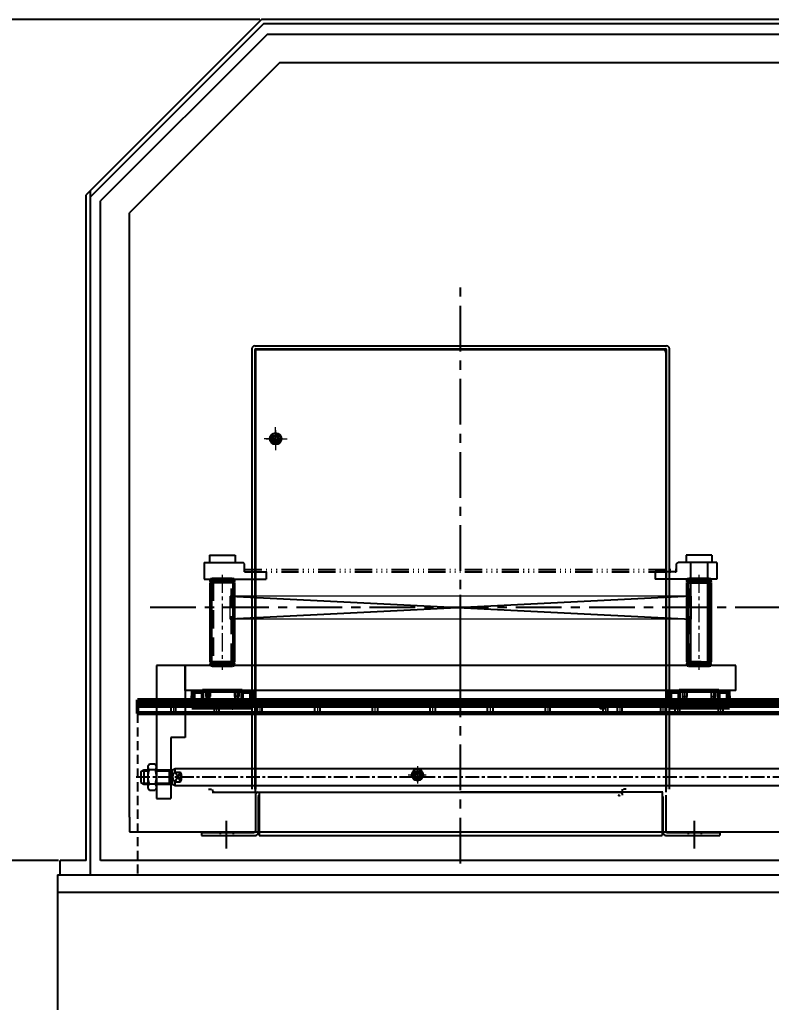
# Model space of a CAD drawing. Header units: millimetres. Extents: x 30636 to 38225, y -21023 to -5848.
# Drawn here: x 34187 to 34709, y -8887 to -8204 of the extents above; entities that cross this region are included whole.
import ezdxf

# ---------------------------------------------------------------- set-up
doc = ezdxf.new("R2010")
doc.units = ezdxf.units.MM
for name, pattern in [('ACAD_ISO14W100', [25.5, 12, -3, 0.5, -3, 0.5, -3, 0.5, -3]), ('CENTER', [50.8, 31.75, -6.35, 6.35, -6.35]), ('CENTERX2', [20.32, 12.7, -2.54, 2.54, -2.54]), ('DASHED', [19.05, 12.7, -6.35]), ('DASHED2', [9.525, 6.35, -3.175]), ('HIDDENX2', [0.75, 0.5, -0.25]), ('SLD-실선', [0]), ('SLD-일점쇄선(중심선)', [19.05, 15.24, -1.27, 1.27, -1.27])]:
    doc.linetypes.add(name, pattern=pattern)
for name, color, linetype in [('1', 1, 'CENTER'), ('6', 1, 'Continuous'), ('THIN', 3, 'Continuous'), ('TITLE', 7, 'Continuous'), ('도면층1', 3, 'Continuous'), ('외형선', 7, 'Continuous'), ('중심선', 1, 'CENTERX2')]:
    doc.layers.add(name, color=color, linetype=linetype)
for name, color, linetype, lineweight in [('AM_4', 3, 'Continuous', 25), ('attrib', 2, 'Continuous', 35), ('CENTER', 1, 'CENTERX2', 0), ('hidden', 3, 'DASHED', 25), ('thread', 3, 'Continuous', 25), ('vis', 1, 'Continuous', 50)]:
    doc.layers.add(name, color=color, linetype=linetype, lineweight=lineweight)
doc.styles.add('ADESK1', font='simplex.shx')
doc.styles.get("Standard").update_dxf_attribs({"font": 'arial.ttf', "oblique": 15, "height": 10})
doc.dimstyles.new('ISO-25', dxfattribs={"dimtxt": 10, "dimasz": 2.5, "dimexe": 1.25, "dimexo": 0.625, "dimtad": 1, "dimtxsty": 'Standard', "dimcen": 2.5, "dimclrd": 1, "dimclre": 1, "dimclrt": 1, "dimadec": 0, "dimazin": 0, "dimtfac": 1, "dimtmove": 0, "dimatfit": 3, "dimfxl": 1, "dimtfillclr": 1, "dimarcsym": 0})

# ---------------------------------------------------------------- blocks, each defined once
blk = doc.blocks.new('SDAF09 7SDFSAD F')
for p, q in [((890.17, 1927.87), (888.14, 1924.37)), ((894.21, 1927.87), (890.17, 1927.87)), ((896.23, 1924.37), (894.21, 1927.87)), ((888.14, 1924.37), (890.17, 1920.87)), ((890.17, 1920.87), (894.21, 1920.87)), ((894.21, 1920.87), (896.23, 1924.37))]:
    blk.add_line(p, q)
blk.add_circle((892.19, 1924.37), 1.62)
at = {"layer": 'CENTER'}
for p, q in [((892.19, 1930.37), (892.19, 1918.37)), ((885.64, 1924.37), (898.73, 1924.37))]:
    blk.add_line(p, q, dxfattribs=at)
blk.add_circle((892.19, 1924.37), 3.05, dxfattribs=at)
at = {"layer": 'THIN'}
blk.add_arc((892.19, 1924.37), 2, 255, 165, dxfattribs=at)
blk = doc.blocks.new('SW_CENTERMARKSYMBOL_6')
at = {"layer": '중심선', "color": 0, "linetype": 'CENTERX2', "lineweight": 18}
for p, q in [((0, 2), (0, 8)), ((-2, 0), (-8, 0)), ((0, 0), (-1, 0)), ((0, 0), (0, 1)), ((0, 0), (0, -1)), ((0, 0), (1, 0)), ((2, 0), (8, 0)), ((0, -2), (0, -8))]:
    blk.add_line(p, q, dxfattribs=at)
blk = doc.blocks.new('SW_CENTERMARKSYMBOL_8')
at = {"layer": '중심선', "color": 0, "linetype": 'SLD-일점쇄선(중심선)', "lineweight": 18}
for p, q in [((-2, 0), (-3.5, 0)), ((0, 0), (-1, 0)), ((0, 2), (0, 3.5)), ((0, 0), (0, 1)), ((0, 0), (0, -1)), ((0, 0), (1, 0)), ((2, 0), (3.5, 0)), ((0, -2), (0, -3.5))]:
    blk.add_line(p, q, dxfattribs=at)
blk = doc.blocks.new('5_UTT16_60_LKC_0_in_UTT16_60_LKC_900')
at = {"layer": 'AM_4'}
for p, q in [((78.4, 79.86), (62.4, 79.86)), ((78.4, 24.94), (62.4, 24.94))]:
    blk.add_line(p, q, dxfattribs=at)
at = {"layer": 'CENTER'}
for p, q in [((63.25, 80.66), (63.25, 82.44)), ((70.4, 85.4), (70.4, 19.4)), ((77.55, 80.66), (77.55, 82.44)), ((62.36, 81.55), (64.14, 81.55)), ((70.8, 79.26), (70.43, 81.39)), ((76.66, 81.55), (78.44, 81.55)), ((62.36, 23.25), (64.14, 23.25)), ((63.25, 22.36), (63.25, 24.14)), ((70.8, 25.54), (70.43, 23.41)), ((76.66, 23.25), (78.44, 23.25)), ((77.55, 22.36), (77.55, 24.14))]:
    blk.add_line(p, q, dxfattribs=at)
at = {"layer": 'hidden'}
for p, q in [((77.4, 82.39), (67.89, 80.71)), ((67.89, 80.71), (63.25, 80.71)), ((77.55, 80.7), (63.25, 80.7)), ((64.1, 79.85), (64.1, 24.95)), ((76.7, 79.85), (64.1, 79.85)), ((68.02, 80.71), (67.96, 80.71)), ((68.08, 80.7), (68.02, 80.71)), ((76.7, 24.95), (76.7, 79.85)), ((77.61, 80.7), (77.65, 80.7)), ((63.16, 24.09), (77.64, 24.09)), ((77.55, 24.1), (63.25, 24.1)), ((76.7, 24.95), (64.1, 24.95)), ((77.64, 24.09), (77.65, 24.1))]:
    blk.add_line(p, q, dxfattribs=at)
for points in [[(67.91, 80.71), (67.91, 80.71), (67.95, 80.72), (68.04, 80.73), (68.23, 80.76), (68.57, 80.79), (68.9, 80.83), (69.53, 80.89), (70.16, 80.95), (70.72, 81.01), (71.29, 81.06), (71.85, 81.11), (72.41, 81.16), (72.91, 81.21), (73.39, 81.25), (73.87, 81.3), (74.31, 81.34), (74.72, 81.37), (75.1, 81.41), (75.45, 81.44), (75.76, 81.47), (75.98, 81.49), (76.17, 81.5), (76.33, 81.52), (76.47, 81.53), (76.57, 81.54), (76.63, 81.54), (76.67, 81.55), (76.68, 81.55), (76.69, 81.55), (76.7, 81.55), (76.7, 81.55)], [(77.61, 80.7), (77.6, 80.7), (77.54, 80.69), (77.43, 80.67), (77.35, 80.66), (77.27, 80.65), (77.16, 80.64), (77.05, 80.63), (76.92, 80.62), (76.77, 80.61), (76.63, 80.59), (76.47, 80.58), (76.29, 80.56), (76.11, 80.55), (75.92, 80.53), (75.71, 80.51), (75.49, 80.49), (75.26, 80.48), (74.8, 80.44), (74.31, 80.4), (74.05, 80.39), (73.78, 80.37), (73.51, 80.35), (73.22, 80.34), (72.66, 80.31), (72.37, 80.3), (72.08, 80.28), (71.78, 80.28), (71.48, 80.27), (71.17, 80.27), (70.86, 80.27), (70.56, 80.28), (70.27, 80.29), (69.98, 80.31), (69.68, 80.34), (69.47, 80.37), (69.26, 80.4), (69.06, 80.44), (68.86, 80.49), (68.71, 80.54), (68.56, 80.58), (68.43, 80.62), (68.3, 80.66), (68.12, 80.7), (68.08, 80.7)], [(77.64, 80.7), (77.64, 80.7), (77.63, 80.7), (77.61, 80.7)], [(67.91, 24.09), (67.91, 24.09), (67.95, 24.08), (68.04, 24.07), (68.23, 24.04), (68.57, 24.01), (68.9, 23.97), (69.53, 23.91), (70.16, 23.85), (70.72, 23.79), (71.29, 23.74), (71.85, 23.69), (72.41, 23.64), (72.91, 23.59), (73.39, 23.55), (73.87, 23.5), (74.31, 23.46), (74.72, 23.43), (75.1, 23.39), (75.45, 23.36), (75.76, 23.33), (75.98, 23.31), (76.17, 23.3), (76.33, 23.28), (76.47, 23.27), (76.57, 23.26), (76.63, 23.26), (76.67, 23.25), (76.68, 23.25), (76.69, 23.25), (76.7, 23.25), (76.7, 23.25)], [(77.64, 24.09), (77.64, 24.1), (77.63, 24.1), (77.61, 24.1)]]:
    blk.add_lwpolyline(points, dxfattribs=at)
for centre, start, end in [((63.25, 81.55), 270, 90), ((77.55, 81.55), 90, 270), ((63.25, 79.86), 90, 96.21765), ((63.25, 79.85), 0, 90), ((77.55, 79.85), 90, 180), ((63.25, 24.95), 270, 360), ((63.25, 23.25), 81.20259, 90), ((77.55, 24.95), 180, 270), ((77.55, 23.25), 90, 260), ((77.55, 23.25), 80, 83.78235)]:
    blk.add_arc(centre, 0.85, start, end, dxfattribs=at)
at = {"layer": 'vis'}
for p, q in [((77.55, 82.4), (63.25, 82.4)), ((62.4, 79.86), (62.4, 24.94)), ((63.16, 80.7), (77.64, 80.7)), ((77.65, 80.7), (77.7, 80.71)), ((78.4, 24.94), (78.4, 79.86)), ((67.96, 24.09), (63.25, 24.09)), ((63.25, 22.4), (77.55, 22.4)), ((67.91, 24.09), (77.4, 22.41)), ((77.7, 24.09), (77.61, 24.1))]:
    blk.add_line(p, q, dxfattribs=at)
blk.add_lwpolyline([(77.61, 24.1), (77.6, 24.1), (77.54, 24.11), (77.43, 24.13), (77.35, 24.14), (77.27, 24.15), (77.16, 24.16), (77.05, 24.17), (76.92, 24.18), (76.77, 24.19), (76.63, 24.21), (76.47, 24.22), (76.29, 24.24), (76.11, 24.25), (75.92, 24.27), (75.71, 24.29), (75.49, 24.31), (75.26, 24.32), (74.8, 24.36), (74.31, 24.4), (74.05, 24.41), (73.78, 24.43), (73.51, 24.45), (73.22, 24.46), (72.66, 24.49), (72.37, 24.5), (72.08, 24.52), (71.78, 24.52), (71.48, 24.53), (71.17, 24.53), (70.86, 24.53), (70.56, 24.52), (70.27, 24.51), (69.98, 24.49), (69.68, 24.46), (69.47, 24.43), (69.16, 24.38), (68.86, 24.31), (68.71, 24.26), (68.56, 24.22), (68.43, 24.18), (68.3, 24.14), (68.12, 24.1), (67.96, 24.09)], dxfattribs=at)
for centre, start, end in [((63.25, 81.55), 90, 263.78235), ((77.55, 81.55), 276.21765, 90), ((63.25, 79.86), 96.21765, 180), ((77.55, 79.86), 0, 83.78235), ((63.25, 24.94), 180, 270), ((63.25, 23.25), 96.21765, 81.20259), ((77.55, 23.25), 260, 80), ((77.55, 24.94), 276.65867, 360)]:
    blk.add_arc(centre, 0.85, start, end, dxfattribs=at)
at = {"layer": 'attrib'}
for tag, p, flags in [('TS', (83.44, 81.9), 8), ('CATALOG', (83.44, 82.9), 8), ('NB', (83.44, 85.4), 8), ('NN', (83.44, 84.9), 8), ('NT', (83.44, 84.4), 8), ('NBSYN', (83.44, 83.9), 8), ('LINA', (83.44, 83.4), 8), ('PN', (83.44, 82.4), 8), ('ALT', (83.44, 75.4), 8), ('SC', (83.44, 80.9), 8), ('STC', (83.44, 80.4), 8), ('SL', (83.44, 77.4), 8), ('COMPANY', (83.44, 74.9), 8), ('MAT', (83.44, 81.4), 8), ('D', (83.44, 79.9), 8), ('DTOL', (83.44, 79.4), 8), ('L', (83.44, 78.9), 8), ('LTOL', (83.44, 78.4), 8), ('DD', (83.44, 77.9), 8), ('F', (83.44, 76.9), 8), ('LO', (83.44, 76.4), 8), ('FA', (83.44, 75.9), 8), ('PSOL_0', (83.44, 74.4), 9), ('PSOL_1', (83.44, 73.9), 9), ('PSOL_2', (83.44, 73.4), 9), ('PSOL_3', (83.44, 72.9), 9), ('PSOL_4', (83.44, 72.4), 9), ('PSOL_5', (83.44, 71.9), 9), ('PSOL_6', (83.44, 71.4), 9), ('PSOL_7', (83.44, 70.9), 9)]:
    blk.add_attdef(tag, p, '', height=0.5, dxfattribs=dict(at, flags=flags))
blk = doc.blocks.new('7_SSEBZ16_b_0_in_SSEBZ16G_630_900')
at = {"layer": 'AM_4'}
for p, q in [((1334.3, 891.13), (1333.8, 891.13)), ((1334.3, 890.76), (1333.8, 890.76)), ((1334.3, 889.64), (1333.8, 889.64)), ((1334.3, 889.35), (1333.8, 889.35)), ((1334.3, 888.65), (1333.8, 888.65)), ((1334.3, 888.36), (1333.8, 888.36)), ((1375.7, 891.13), (1376.2, 891.13)), ((1375.7, 890.76), (1376.2, 890.76)), ((1375.7, 889.64), (1376.2, 889.64)), ((1375.7, 889.35), (1376.2, 889.35)), ((1375.7, 888.65), (1376.2, 888.65)), ((1375.7, 888.36), (1376.2, 888.36)), ((1334.3, 887.24), (1333.8, 887.24)), ((1375.7, 887.24), (1376.2, 887.24))]:
    blk.add_line(p, q, dxfattribs=at)
at = {"layer": 'CENTER'}
for p, q in [((1345, 898.39), (1345, 889.9)), ((1365, 898.39), (1365, 889.9)), ((1334.07, 892.8), (1334.73, 892.8)), ((1375.27, 892.8), (1375.93, 892.8))]:
    blk.add_line(p, q, dxfattribs=at)
at = {"layer": 'hidden'}
for p, q in [((1334.3, 891.3), (1334.3, 894.3)), ((1341.3, 897.55), (1368.7, 897.55)), ((1343.5, 898), (1343.77, 897.73)), ((1343.77, 897.73), (1343.77, 891)), ((1346.23, 897.73), (1343.77, 897.73)), ((1346.23, 897.73), (1346.5, 898)), ((1346.23, 891), (1346.23, 897.73)), ((1363.5, 898), (1363.77, 897.73)), ((1363.77, 897.73), (1363.77, 891)), ((1366.23, 897.73), (1363.77, 897.73)), ((1366.23, 897.73), (1366.5, 898)), ((1366.23, 891), (1366.23, 897.73)), ((1375.7, 894.3), (1375.7, 891.3)), ((1333.8, 891.5), (1341.25, 891.5)), ((1333.8, 891.2), (1341.25, 891.2)), ((1333.8, 890.72), (1341.25, 890.72)), ((1333.8, 890.4), (1341.25, 890.4)), ((1333.8, 889.6), (1341.25, 889.6)), ((1333.8, 888.4), (1341.25, 888.4)), ((1333.8, 887.6), (1341.25, 887.6)), ((1334.3, 892.73), (1334.1, 892.73)), ((1341.25, 891.55), (1341.3, 891.55)), ((1341.25, 891.55), (1341.25, 886.1)), ((1341.25, 891.25), (1341.3, 891.25)), ((1341.25, 890.67), (1341.3, 890.67)), ((1341.25, 890.38), (1341.3, 890.38)), ((1341.25, 889.55), (1341.3, 889.55)), ((1341.25, 888.45), (1341.3, 888.45)), ((1341.25, 887.62), (1341.3, 887.62)), ((1341.25, 887.33), (1341.3, 887.33)), ((1341.3, 891.5), (1368.7, 891.5)), ((1341.3, 891.2), (1368.7, 891.2)), ((1341.3, 890.72), (1368.7, 890.72)), ((1341.3, 890.4), (1368.7, 890.4)), ((1341.3, 889.6), (1368.7, 889.6)), ((1341.3, 888.4), (1368.7, 888.4)), ((1341.3, 887.6), (1368.7, 887.6)), ((1346.23, 891), (1343.77, 891)), ((1343.77, 891), (1345, 890.29)), ((1345, 890.29), (1346.23, 891)), ((1363.77, 891), (1365, 890.29)), ((1366.23, 891), (1363.77, 891)), ((1365, 890.29), (1366.23, 891)), ((1368.75, 891.55), (1368.7, 891.55)), ((1368.75, 891.25), (1368.7, 891.25)), ((1368.75, 890.67), (1368.7, 890.67)), ((1368.75, 890.38), (1368.7, 890.38)), ((1368.75, 889.55), (1368.7, 889.55)), ((1368.75, 888.45), (1368.7, 888.45)), ((1368.75, 887.62), (1368.7, 887.62)), ((1368.75, 887.33), (1368.7, 887.33)), ((1368.75, 891.55), (1368.75, 886.1)), ((1368.75, 891.5), (1376.2, 891.5)), ((1368.75, 891.2), (1376.2, 891.2)), ((1368.75, 890.72), (1376.2, 890.72)), ((1368.75, 890.4), (1376.2, 890.4)), ((1368.75, 889.6), (1376.2, 889.6)), ((1368.75, 888.4), (1376.2, 888.4)), ((1368.75, 887.6), (1376.2, 887.6)), ((1375.7, 892.73), (1375.9, 892.73)), ((1333.8, 887.28), (1341.25, 887.28)), ((1341.3, 887.28), (1368.7, 887.28)), ((1341.3, 886.1), (1368.7, 886.1)), ((1368.75, 887.28), (1376.2, 887.28))]:
    blk.add_line(p, q, dxfattribs=at)
at = {"layer": 'thread'}
for p, q in [((1343.5, 898), (1343.5, 894)), ((1346.5, 898), (1346.5, 894)), ((1363.5, 898), (1363.5, 894)), ((1366.5, 898), (1366.5, 894)), ((1346.5, 894), (1343.5, 894)), ((1366.5, 894), (1363.5, 894))]:
    blk.add_line(p, q, dxfattribs=at)
at = {"layer": 'vis'}
for p, q in [((1334.7, 894.3), (1334.1, 894.3)), ((1334.1, 894.3), (1334.1, 891.3)), ((1334.3, 897.4), (1334.3, 894.3)), ((1335.3, 897.4), (1334.3, 897.4)), ((1335.3, 896.9), (1334.3, 896.9)), ((1335.3, 894.6), (1334.3, 894.6)), ((1334.7, 891), (1334.7, 894.6)), ((1335.3, 886.1), (1335.3, 897.5)), ((1374.7, 897.5), (1335.3, 897.5)), ((1335.3, 897), (1341.3, 897)), ((1341.3, 898), (1368.7, 898)), ((1341.3, 886), (1341.3, 898)), ((1368.7, 886), (1368.7, 898)), ((1374.7, 897), (1368.7, 897)), ((1374.7, 897.5), (1374.7, 886.1)), ((1374.7, 897.4), (1375.7, 897.4)), ((1374.7, 896.9), (1375.7, 896.9)), ((1374.7, 894.6), (1375.7, 894.6)), ((1375.3, 891), (1375.3, 894.6)), ((1375.9, 894.3), (1375.3, 894.3)), ((1375.7, 894.3), (1375.7, 897.4)), ((1375.9, 894.3), (1375.9, 891.3)), ((1334.1, 892.73), (1333.8, 892.73)), ((1333.8, 886.1), (1333.8, 892.73)), ((1334.1, 891.3), (1334.7, 891.3)), ((1334.3, 891.3), (1334.3, 886.1)), ((1335.3, 891), (1334.3, 891)), ((1374.7, 891), (1375.7, 891)), ((1375.3, 891.3), (1375.9, 891.3)), ((1375.7, 886.1), (1375.7, 891.3)), ((1375.9, 892.73), (1376.2, 892.73)), ((1376.2, 886.1), (1376.2, 892.73)), ((1333.8, 886.1), (1341.3, 886.1)), ((1341.3, 886.6), (1334.3, 886.6)), ((1341.3, 886.5), (1368.7, 886.5)), ((1341.3, 886), (1368.7, 886)), ((1368.7, 886.6), (1375.7, 886.6)), ((1376.2, 886.1), (1368.7, 886.1))]:
    blk.add_line(p, q, dxfattribs=at)
at = {"layer": 'attrib'}
for tag, p, flags in [('CATALOG', (1381.2, 895.89), 8), ('NB', (1381.2, 898.39), 8), ('NN', (1381.2, 897.89), 8), ('NT', (1381.2, 897.39), 8), ('NBSYN', (1381.2, 896.89), 8), ('LINA', (1381.2, 896.39), 8), ('PN', (1381.2, 895.39), 8), ('H', (1381.2, 894.89), 8), ('MAT', (1381.2, 894.39), 8), ('MX', (1381.2, 893.89), 8), ('W', (1381.2, 893.39), 8), ('W1', (1381.2, 888.39), 8), ('W2', (1381.2, 887.89), 8), ('SLL', (1381.2, 891.39), 8), ('S', (1381.2, 890.89), 8), ('C', (1381.2, 891.89), 8), ('CBB', (1381.2, 888.89), 8), ('CAA', (1381.2, 886.89), 8), ('L1', (1381.2, 892.89), 8), ('B', (1381.2, 892.39), 8), ('LL', (1381.2, 890.39), 8), ('L2', (1381.2, 889.89), 8), ('K', (1381.2, 889.39), 8), ('H1', (1381.2, 887.39), 8), ('VA1', (1381.2, 884.39), 8), ('WA1', (1381.2, 883.39), 8), ('WA2', (1381.2, 882.89), 8), ('G', (1381.2, 885.89), 8), ('CA1', (1381.2, 885.39), 8), ('CA2', (1381.2, 884.89), 8), ('F', (1381.2, 886.39), 8), ('HA1', (1381.2, 883.89), 8), ('RA1', (1381.2, 882.39), 8), ('HA2', (1381.2, 881.89), 8), ('POIA1', (1381.2, 881.39), 8), ('BHA1', (1381.2, 880.89), 8), ('BHA2', (1381.2, 880.39), 8), ('BHA3', (1381.2, 879.89), 8), ('BHA5', (1381.2, 879.39), 8), ('BHA6', (1381.2, 878.89), 8), ('BHA7', (1381.2, 878.39), 8), ('BHA8', (1381.2, 877.89), 8), ('BVA1', (1381.2, 877.39), 8), ('BVA3', (1381.2, 876.89), 8), ('BVA4', (1381.2, 876.39), 8), ('BVA5', (1381.2, 875.89), 8), ('BVA6', (1381.2, 875.39), 8), ('BCA1', (1381.2, 874.89), 8), ('BCA2H', (1381.2, 874.39), 8), ('BCA2V', (1381.2, 873.89), 8), ('BRA1', (1381.2, 873.39), 8), ('BRA2', (1381.2, 872.89), 8), ('BDA1', (1381.2, 872.39), 8), ('BHB1', (1381.2, 871.89), 8), ('BHB2', (1381.2, 871.39), 8), ('BVB1', (1381.2, 870.89), 8), ('BVB2', (1381.2, 870.39), 8), ('BRB1', (1381.2, 869.89), 8), ('BRB2', (1381.2, 869.39), 8), ('BRB3', (1381.2, 868.89), 8), ('BHC1', (1381.2, 868.39), 8), ('BHC2', (1381.2, 867.89), 8), ('BHC3', (1381.2, 867.39), 8), ('BHC4', (1381.2, 866.89), 8), ('BHC5', (1381.2, 866.39), 8), ('COMPANY', (1381.2, 865.39), 8), ('MD', (1381.2, 865.89), 8), ('PSOL_0', (1381.2, 864.89), 9), ('PSOL_1', (1381.2, 864.39), 9), ('PSOL_2', (1381.2, 863.89), 9), ('PSOL_3', (1381.2, 863.39), 9), ('PSOL_4', (1381.2, 862.89), 9)]:
    blk.add_attdef(tag, p, '', height=0.5, dxfattribs=dict(at, flags=flags))
blk = doc.blocks.new('*D1139')
at = {"color": 1, "lineweight": -2, "transparency": 16777216}
for p, q in [((34353.76, -8203.98), (34070.17, -8203.98)), ((34072.67, -8208.98), (34072.67, -8782.98)), ((34214, -8787.98), (34070.17, -8787.98))]:
    blk.add_line(p, q, dxfattribs=at)
at = {"color": 1, "transparency": 16777216}
for points in [[(34071.84, -8208.98), (34073.51, -8208.98), (34072.67, -8203.98)], [(34071.84, -8782.98), (34073.51, -8782.98), (34072.67, -8787.98)]]:
    blk.add_solid(points, dxfattribs=at)
at = {"layer": 'Defpoints', "color": 0, "transparency": 16777216}
for p in [(34355.01, -8203.98), (34072.67, -8787.98), (34215.25, -8787.98)]:
    blk.add_point(p, dxfattribs=at)
at = {"color": 1, "transparency": 16777216, "insert": (34061.42, -8495.98), "char_height": 20, "attachment_point": 5, "rotation": 90, "style": 'ADESK1'}
blk.add_mtext('584', dxfattribs=at)

msp = doc.modelspace()

# ---------------------------------------------------------------- linework, layer by layer
at = {"color": 5}
for p, q in [((34355.0053, -8203.98138), (34233.24794, -8325.73874)), ((34356.24794, -8206.98138), (34236.24794, -8326.98138)), ((35271.49058, -8203.98138), (34355.0053, -8203.98138)), ((35270.24794, -8206.98138), (34356.24794, -8206.98138)), ((34367.43171, -8233.98138), (34270.31901, -8331.09408)), ((34377.43171, -8233.98138), (34367.43171, -8233.98138)), ((34753.24794, -8233.98138), (34377.43171, -8233.98138)), ((34233.24794, -8787.98136), (34233.24794, -8325.73874)), ((34236.24794, -8797.98136), (34236.24794, -8322.73874)), ((34270.31901, -8331.09408), (34263.24794, -8338.16515)), ((34263.24794, -8757.98136), (34263.24794, -8338.16515)), ((34263.24794, -8757.98136), (34263.24794, -8767.98136)), ((34263.24794, -8767.98136), (34753.24794, -8767.98136)), ((34233.24794, -8787.98136), (34215.24794, -8787.98136)), ((34215.24794, -8797.98136), (34215.24794, -8787.98136))]:
    msp.add_line(p, q, dxfattribs=at)
at = {"color": 4}
for p, q in [((34359.14744, -8213.98138), (34243.24794, -8329.88087)), ((34359.14744, -8213.98138), (34803.24794, -8213.98138)), ((34243.24794, -8787.98136), (34243.24794, -8329.88087)), ((34315.24794, -8580.98138), (34342.24794, -8580.98138)), ((34315.24794, -8580.98138), (34315.24794, -8592.48138)), ((34323.24794, -8580.98138), (34342.24794, -8580.98138)), ((34323.24794, -8580.98138), (34342.24794, -8580.98138)), ((34343.24794, -8581.98138), (34342.24794, -8580.98138)), ((34343.24794, -8587.48138), (34343.24794, -8581.98138)), ((34636.24794, -8592.48138), (34636.24794, -8580.98138)), ((34643.24794, -8581.98138), (34644.24794, -8580.98138)), ((34643.24794, -8587.48138), (34643.24794, -8581.98138)), ((34663.24794, -8580.98138), (34644.24794, -8580.98138)), ((34663.24794, -8580.98138), (34644.24794, -8580.98138)), ((34671.24794, -8580.98138), (34644.24794, -8580.98138)), ((34671.24794, -8580.98138), (34671.24794, -8592.48138)), ((34315.24794, -8592.48138), (34358.24794, -8592.48138)), ((34343.24794, -8587.48138), (34358.24794, -8587.48138)), ((34358.24794, -8587.48138), (34358.24794, -8592.48138)), ((34628.24794, -8587.48138), (34628.24794, -8592.48138)), ((34643.24794, -8587.48138), (34628.24794, -8587.48138)), ((34671.24794, -8592.48138), (34628.24794, -8592.48138)), ((34803.24794, -8787.98136), (34243.24794, -8787.98136))]:
    msp.add_line(p, q, dxfattribs=at)
at = {"color": 1, "linetype": 'CENTER'}
for p, q in [((34493.24794, -8790.01524), (34493.24794, -8386.5694)), ((34493.24794, -8661.58127), (34493.24794, -8603.58125)), ((34715.73173, -8612.38139), (34272.8215, -8612.38139)), ((34330.74794, -8779.70109), (34330.74794, -8760.40051)), ((34655.74794, -8779.70109), (34655.74794, -8760.40051))]:
    msp.add_line(p, q, dxfattribs=at)
at = {"color": 0, "ltscale": 0.5}
for p, q in [((34350.74794, -8740.5508), (34350.74794, -8433.0508)), ((34350.74794, -8433.0508), (34635.74794, -8433.0508)), ((34635.74794, -8433.0508), (34635.74794, -8740.5508)), ((34320.74794, -8740.5508), (34605.74794, -8740.5508))]:
    msp.add_line(p, q, dxfattribs=at)
at = {"color": 3}
for p, q in [((34318.74794, -8575.98138), (34336.74794, -8575.98138)), ((34318.74794, -8575.98138), (34318.74794, -8580.98138)), ((34336.74794, -8575.98138), (34336.74794, -8580.98138)), ((34667.74794, -8575.98138), (34649.74794, -8575.98138)), ((34649.74794, -8575.98138), (34649.74794, -8580.98138)), ((34667.74794, -8575.98138), (34667.74794, -8580.98138)), ((34652.74794, -8580.98138), (34652.74794, -8652.48138)), ((34664.74794, -8580.98138), (34664.74794, -8652.48138)), ((34282.04794, -8652.48138), (34282.04794, -8744.98136)), ((34302.04794, -8652.48138), (34282.04794, -8652.48138)), ((34302.04794, -8652.48138), (34302.04794, -8702.48138)), ((34292.04794, -8702.48138), (34292.04794, -8744.98136)), ((34302.04794, -8702.48138), (34292.04794, -8702.48138)), ((34282.04794, -8744.98136), (34292.04794, -8744.98136))]:
    msp.add_line(p, q, dxfattribs=at)
at = {"color": 6, "linetype": 'ACAD_ISO14W100'}
for p, q in [((34343.24794, -8585.98138), (34643.24794, -8585.98138)), ((34343.24794, -8587.48138), (34643.24794, -8587.48138))]:
    msp.add_line(p, q, dxfattribs=at)
at = {"color": 30, "linetype": 'SLD-실선', "lineweight": 18}
for p, q in [((34333.24794, -8620.3814), (34333.24794, -8604.3814)), ((34653.24794, -8604.3814), (34333.24794, -8604.3814)), ((34653.24794, -8604.3814), (34653.24794, -8620.3814)), ((34653.24794, -8620.3814), (34333.24794, -8620.3814))]:
    msp.add_line(p, q, dxfattribs=at)
at = {"color": 30}
for p, q in [((34333.24808, -8604.3814), (34653.24808, -8620.3814)), ((34653.24808, -8604.3814), (34333.24808, -8620.3814))]:
    msp.add_line(p, q, dxfattribs=at)
for p, q in [((34684.44794, -8652.48138), (34302.04794, -8652.48138)), ((34302.04794, -8669.98138), (34302.04794, -8652.48138)), ((34684.44794, -8669.98138), (34684.44794, -8652.48138)), ((34684.44794, -8669.98138), (34302.04794, -8669.98138)), ((34213.24794, -8797.98136), (35413.24794, -8797.98136)), ((34213.24794, -8797.98136), (34213.24794, -9257.98138)), ((34213.24794, -8809.98136), (35413.24794, -8809.98136))]:
    msp.add_line(p, q)
at = {"color": 5, "linetype": 'DASHED2'}
msp.add_line((34268.74794, -8685.98138), (34268.74794, -8797.98136), dxfattribs=at)
at = {"color": 2}
msp.add_line((34303.0502, -8685.98138), (34643.44569, -8685.98138), dxfattribs=at)
at = {"color": 2, "linetype": 'ACAD_ISO14W100'}
msp.add_line((34613.24794, -8685.98138), (34313.24794, -8685.98138), dxfattribs=at)
at = {"color": 6}
for p, q in [((34276.04794, -8722.53683), (34277.08318, -8720.74375)), ((34276.04794, -8722.53683), (34276.04794, -8737.42588)), ((34277.08318, -8720.74375), (34281.01271, -8720.74375)), ((34282.04794, -8722.53683), (34281.01271, -8720.74375)), ((34282.04794, -8722.53683), (34282.04794, -8737.42588)), ((34271.24794, -8726.08136), (34273.1532, -8724.98136)), ((34271.24794, -8726.08136), (34271.24794, -8733.88136)), ((34273.1532, -8724.98136), (34276.04794, -8724.98136)), ((34273.1532, -8724.98136), (34273.1532, -8734.98136)), ((34281.24794, -8725.07388), (34276.84794, -8725.07388)), ((34282.04794, -8724.98136), (34293.24794, -8724.98136)), ((34290.74794, -8724.98136), (34290.74794, -8734.98136)), ((34293.24794, -8724.98136), (34294.97999, -8723.98136)), ((34293.24794, -8734.98136), (34293.24794, -8724.98136)), ((34294.97999, -8723.98136), (34783.24794, -8723.98136)), ((34294.97999, -8726.66473), (34294.97999, -8723.98136)), ((34294.97999, -8726.66473), (34298.74794, -8726.66473)), ((34298.74794, -8733.29798), (34298.74794, -8726.66473)), ((34271.24794, -8733.88136), (34273.1532, -8734.98136)), ((34273.1532, -8734.98136), (34276.04794, -8734.98136)), ((34281.24794, -8734.88883), (34276.84794, -8734.88883)), ((34282.04794, -8734.98136), (34293.24794, -8734.98136)), ((34293.24794, -8734.98136), (34294.97999, -8735.98136)), ((34294.97999, -8733.29798), (34298.74794, -8733.29798)), ((34294.97999, -8735.98136), (34294.97999, -8733.29798)), ((34294.97999, -8735.98136), (34783.24794, -8735.98136)), ((34276.04794, -8737.42588), (34277.08318, -8739.21896)), ((34277.08318, -8739.21896), (34281.01271, -8739.21896)), ((34282.04794, -8737.42588), (34281.01271, -8739.21896))]:
    msp.add_line(p, q, dxfattribs=at)
for centre, radius, start, end in [((34279.37763, -8722.90882), 3.32969, 180, 220.5589634), ((34291.50003, -8729.98136), 15.45208, 161.48256318, 198.51743682), ((34278.71826, -8722.90882), 3.32969, 319.4410366, 0), ((34266.59586, -8729.98136), 15.45208, 341.48256318, 18.51743682), ((34297.28939, -8729.98136), 4.04145, 124.84990458, 235.15009542), ((34293.74794, -8729.98136), 6, 326.44269024, 33.55730976), ((34279.37763, -8737.0539), 3.32969, 139.4410366, 180), ((34278.71826, -8737.0539), 3.32969, 360, 40.5589634)]:
    msp.add_arc(centre, radius, start, end, dxfattribs=at)
at = {"layer": '1', "ltscale": 0.3}
msp.add_line((34268.0015, -8729.98136), (35426.24794, -8729.98136), dxfattribs=at)
at = {"layer": '6', "color": 6}
for p, q in [((34272.07067, -8725.60636), (34276.04794, -8725.60636)), ((34282.04794, -8725.60636), (34290.74794, -8725.60636)), ((34290.74794, -8725.60636), (34291.83047, -8724.98136)), ((34294.97999, -8726.66473), (34298.74794, -8733.29798)), ((34294.97999, -8733.29798), (34298.74794, -8726.66473)), ((34272.07067, -8734.35636), (34276.04794, -8734.35636)), ((34282.04794, -8734.35636), (34290.74794, -8734.35636)), ((34290.74794, -8734.35636), (34291.83047, -8734.98136))]:
    msp.add_line(p, q, dxfattribs=at)
at = {"layer": 'AM_4'}
for p, q in [((34268.74794, -8677.58082), (34872.54794, -8677.58082)), ((34268.74794, -8680.38194), (34872.54794, -8680.38194))]:
    msp.add_line(p, q, dxfattribs=at)
at = {"layer": 'CENTER'}
for p, q in [((34293.74794, -8676.00638), (34293.74794, -8686.45638)), ((34323.74794, -8676.00638), (34323.74794, -8686.45638)), ((34353.74794, -8676.00638), (34353.74794, -8686.45638)), ((34393.74794, -8676.00638), (34393.74794, -8686.45638)), ((34433.74794, -8676.00638), (34433.74794, -8686.45638)), ((34473.74794, -8676.00638), (34473.74794, -8686.45638)), ((34513.74794, -8676.00638), (34513.74794, -8686.45638)), ((34553.74794, -8676.00638), (34553.74794, -8686.45638)), ((34593.74794, -8676.00638), (34593.74794, -8686.45638)), ((34603.74794, -8676.00638), (34603.74794, -8686.45638)), ((34633.74794, -8676.00638), (34633.74794, -8686.45638)), ((34643.74794, -8676.00638), (34643.74794, -8686.45638)), ((34673.74794, -8676.00638), (34673.74794, -8686.45638))]:
    msp.add_line(p, q, dxfattribs=at)
at = {"layer": 'hidden'}
for p, q in [((34290.74794, -8676.48138), (34290.74794, -8680.98138)), ((34296.74794, -8680.98138), (34290.74794, -8680.98138)), ((34291.99794, -8680.98138), (34291.99794, -8685.98138)), ((34295.49794, -8685.98138), (34295.49794, -8680.98138)), ((34296.74794, -8680.98138), (34296.74794, -8676.48138)), ((34320.74794, -8676.48138), (34320.74794, -8680.98138)), ((34326.74794, -8680.98138), (34320.74794, -8680.98138)), ((34321.99794, -8680.98138), (34321.99794, -8685.98138)), ((34325.49794, -8685.98138), (34325.49794, -8680.98138)), ((34326.74794, -8680.98138), (34326.74794, -8676.48138)), ((34350.74794, -8676.48138), (34350.74794, -8680.98138)), ((34356.74794, -8680.98138), (34350.74794, -8680.98138)), ((34351.99794, -8680.98138), (34351.99794, -8685.98138)), ((34355.49794, -8685.98138), (34355.49794, -8680.98138)), ((34356.74794, -8680.98138), (34356.74794, -8676.48138)), ((34390.74794, -8680.98138), (34390.74794, -8676.48138)), ((34390.74794, -8680.98138), (34396.74794, -8680.98138)), ((34391.99794, -8685.98138), (34391.99794, -8680.98138)), ((34395.49794, -8680.98138), (34395.49794, -8685.98138)), ((34396.74794, -8676.48138), (34396.74794, -8680.98138)), ((34430.74794, -8680.98138), (34430.74794, -8676.48138)), ((34430.74794, -8680.98138), (34436.74794, -8680.98138)), ((34431.99794, -8685.98138), (34431.99794, -8680.98138)), ((34435.49794, -8680.98138), (34435.49794, -8685.98138)), ((34436.74794, -8676.48138), (34436.74794, -8680.98138)), ((34470.74794, -8680.98138), (34470.74794, -8676.48138)), ((34470.74794, -8680.98138), (34476.74794, -8680.98138)), ((34471.99794, -8685.98138), (34471.99794, -8680.98138)), ((34475.49794, -8680.98138), (34475.49794, -8685.98138)), ((34476.74794, -8676.48138), (34476.74794, -8680.98138)), ((34510.74794, -8680.98138), (34510.74794, -8676.48138)), ((34510.74794, -8680.98138), (34516.74794, -8680.98138)), ((34511.99794, -8685.98138), (34511.99794, -8680.98138)), ((34515.49794, -8680.98138), (34515.49794, -8685.98138)), ((34516.74794, -8676.48138), (34516.74794, -8680.98138)), ((34550.74794, -8676.48138), (34550.74794, -8680.98138)), ((34556.74794, -8680.98138), (34550.74794, -8680.98138)), ((34551.99794, -8680.98138), (34551.99794, -8685.98138)), ((34555.49794, -8685.98138), (34555.49794, -8680.98138)), ((34556.74794, -8680.98138), (34556.74794, -8676.48138)), ((34590.74794, -8676.48138), (34590.74794, -8680.98138)), ((34596.74794, -8680.98138), (34590.74794, -8680.98138)), ((34591.99794, -8680.98138), (34591.99794, -8685.98138)), ((34595.49794, -8685.98138), (34595.49794, -8680.98138)), ((34596.74794, -8680.98138), (34596.74794, -8676.48138)), ((34600.74794, -8676.48138), (34600.74794, -8680.98138)), ((34606.74794, -8680.98138), (34600.74794, -8680.98138)), ((34601.99794, -8680.98138), (34601.99794, -8685.98138)), ((34605.49794, -8685.98138), (34605.49794, -8680.98138)), ((34606.74794, -8680.98138), (34606.74794, -8676.48138)), ((34630.74794, -8676.48138), (34630.74794, -8680.98138)), ((34636.74794, -8680.98138), (34630.74794, -8680.98138)), ((34631.99794, -8680.98138), (34631.99794, -8685.98138)), ((34635.49794, -8685.98138), (34635.49794, -8680.98138)), ((34636.74794, -8680.98138), (34636.74794, -8676.48138)), ((34640.74794, -8676.48138), (34640.74794, -8680.98138)), ((34646.74794, -8680.98138), (34640.74794, -8680.98138)), ((34641.99794, -8680.98138), (34641.99794, -8685.98138)), ((34645.49794, -8685.98138), (34645.49794, -8680.98138)), ((34646.74794, -8680.98138), (34646.74794, -8676.48138)), ((34670.74794, -8676.48138), (34670.74794, -8680.98138)), ((34676.74794, -8680.98138), (34670.74794, -8680.98138)), ((34671.99794, -8680.98138), (34671.99794, -8685.98138)), ((34675.49794, -8685.98138), (34675.49794, -8680.98138)), ((34676.74794, -8680.98138), (34676.74794, -8676.48138))]:
    msp.add_line(p, q, dxfattribs=at)
at = {"layer": 'TITLE', "color": 5}
for p, q in [((34348.24794, -8432.5508), (34348.24794, -8738.5508)), ((34350.24794, -8430.5508), (34636.24794, -8430.5508)), ((34350.24795, -8433.5508), (34350.24795, -8738.5508)), ((34351.24795, -8432.5508), (34635.24794, -8432.5508)), ((34636.24794, -8738.5508), (34636.24794, -8433.5508)), ((34638.24794, -8738.5508), (34638.24794, -8432.5508)), ((34318.24794, -8738.5508), (34320.24795, -8738.5508)), ((34608.24794, -8738.5508), (34606.24794, -8738.5508))]:
    msp.add_line(p, q, dxfattribs=at)
at = {"layer": 'TITLE', "color": 140}
for p, q in [((34322.74795, -8740.5508), (34603.74794, -8740.5508)), ((34350.74795, -8742.5508), (34350.74795, -8767.5508)), ((34353.24795, -8740.5508), (34353.24795, -8770.5508)), ((34633.24794, -8740.5508), (34633.24794, -8770.5508)), ((34635.74794, -8742.5508), (34635.74794, -8767.5508)), ((34352.74795, -8743.5508), (34352.74795, -8768.5508)), ((34633.74794, -8743.5508), (34633.74794, -8768.5508)), ((34313.24794, -8768.5508), (34349.74795, -8768.5508)), ((34313.24794, -8768.5508), (34313.24794, -8770.5508)), ((34636.74794, -8768.5508), (34673.24794, -8768.5508)), ((34673.24794, -8768.5508), (34673.24794, -8770.5508)), ((34313.24794, -8770.5508), (34350.74795, -8770.5508)), ((34353.24795, -8770.5508), (34633.24794, -8770.5508)), ((34635.74794, -8770.5508), (34673.24794, -8770.5508))]:
    msp.add_line(p, q, dxfattribs=at)
at = {"layer": 'TITLE', "color": 5}
for centre, radius, start, end in [((34350.24794, -8432.5508), 2, 90, 180), ((34351.24795, -8433.5508), 1, 90, 180), ((34635.24794, -8433.5508), 1, 0, 90), ((34636.24794, -8432.5508), 2, 0, 90)]:
    msp.add_arc(centre, radius, start, end, dxfattribs=at)
at = {"layer": 'TITLE', "color": 140}
for centre, radius, start, end in [((34352.74795, -8742.5508), 2, 90, 180), ((34353.74795, -8743.5508), 1, 90, 180), ((34602.74794, -8743.5508), 1, 0, 90), ((34603.74794, -8742.5508), 2, 0, 90), ((34349.74795, -8767.5508), 1, 270, 0), ((34350.74795, -8768.5508), 2, 270, 0), ((34635.74794, -8768.5508), 2, 180, 270), ((34636.74794, -8767.5508), 1, 180, 270)]:
    msp.add_arc(centre, radius, start, end, dxfattribs=at)
at = {"layer": 'vis'}
for p, q in [((34268.74794, -8685.98138), (34268.74794, -8676.48138)), ((34268.74794, -8676.48138), (34872.54794, -8676.48138)), ((34268.74794, -8676.78138), (34872.54794, -8676.78138)), ((34268.74794, -8677.25753), (34872.54794, -8677.25753)), ((34268.74794, -8678.38138), (34872.54794, -8678.38138)), ((34268.74794, -8679.58138), (34872.54794, -8679.58138)), ((34268.74794, -8680.70523), (34872.54794, -8680.70523)), ((34268.74794, -8685.48138), (35208.74794, -8685.48138)), ((34268.74794, -8685.98138), (35208.74794, -8685.98138))]:
    msp.add_line(p, q, dxfattribs=at)
at = {"layer": '도면층1', "color": 3, "linetype": 'HIDDENX2'}
for p, q in [((34326.24794, -8768.5508), (34326.24794, -8770.5508)), ((34335.24794, -8768.5508), (34335.24794, -8770.5508)), ((34651.24794, -8768.5508), (34651.24794, -8770.5508)), ((34660.24794, -8768.5508), (34660.24794, -8770.5508))]:
    msp.add_line(p, q, dxfattribs=at)
at = {"layer": '외형선', "color": 190, "ltscale": 5}
for p, q in [((34350.74794, -8435.05081), (34350.74794, -8738.5508)), ((34493.24794, -8433.0508), (34352.74793, -8433.0508)), ((34493.24794, -8433.0508), (34633.74795, -8433.0508)), ((34635.74794, -8435.05081), (34635.74794, -8738.5508)), ((34352.74793, -8740.5508), (34493.24794, -8740.5508)), ((34633.74795, -8740.5508), (34493.24794, -8740.5508))]:
    msp.add_line(p, q, dxfattribs=at)
for centre, radius in [((34364.74794, -8495.0508), 4), ((34364.74794, -8495.0508), 2.25), ((34334.74794, -8680.5508), 2.25), ((34591.74795, -8680.5508), 2.25), ((34463.24794, -8728.5508), 4), ((34463.24794, -8728.5508), 2.25)]:
    msp.add_circle(centre, radius, dxfattribs=at)
for centre, start, end in [((34352.74794, -8435.0508), 90, 180), ((34633.74795, -8435.0508), 0, 90), ((34322.74794, -8738.5508), 180, 270), ((34603.74795, -8738.5508), 270, 0)]:
    msp.add_arc(centre, 2, start, end, dxfattribs=at)

# ---------------------------------------------------------------- block references
for name, p in [('SDAF09 7SDFSAD F', (33472.56189, -10419.42412)), ('5_UTT16_60_LKC_0_in_UTT16_60_LKC_900', (34257.34794, -8674.88138)), ('7_SSEBZ16_b_0_in_SSEBZ16G_630_900', (32972.74794, -9567.98138)), ('SDAF09 7SDFSAD F', (33571.0619, -10652.92412))]:
    msp.add_blockref(name, p)
at = {"xscale": -1}
for name, p in [('5_UTT16_60_LKC_0_in_UTT16_60_LKC_900', (34729.14794, -8674.88138)), ('7_SSEBZ16_b_0_in_SSEBZ16G_630_900', (36013.74794, -9567.98138))]:
    msp.add_blockref(name, p, dxfattribs=at)
at = {"layer": '외형선', "color": 190, "ltscale": 5}
for name, p in [('SW_CENTERMARKSYMBOL_6', (34364.74794, -8495.0508)), ('SW_CENTERMARKSYMBOL_8', (34463.24794, -8728.5508))]:
    msp.add_blockref(name, p, dxfattribs=at)

# ---------------------------------------------------------------- dimensions: what is measured, and where the dimension line sits
dim = msp.add_linear_dim(base=(34072.67433, -8787.98136), p1=(34355.0053, -8203.98138), p2=(34215.24794, -8787.98136), angle=90, dimstyle='ISO-25', override={"dimscale": 2, "dimdec": 4, "dimtxsty": 'ADESK1', "dimadec": 4, "dimtdec": 4})
dim.commit()
dim.dimension.update_dxf_attribs({"geometry": '*D1139', "text_midpoint": (34061.42433, -8495.98137)})

doc.saveas('drawing.dxf')
